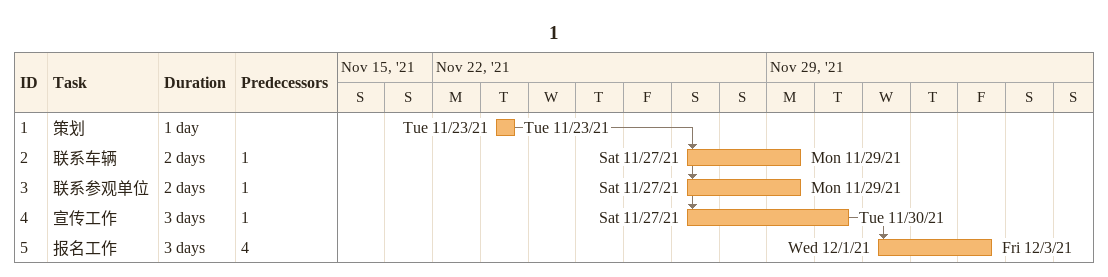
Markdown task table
1

| ID | Task | Duration | Start | Finish | Predecessors |
|---|---|---|---|---|---|
| 1 | 策划 | 1d | 2021-11-23 | 2021-11-23 |  |
| 2 | 联系车辆 | 2d | 2021-11-27 | 2021-11-29 | 1 |
| 3 | 联系参观单位 | 2d | 2021-11-27 | 2021-11-29 | 1 |
| 4 | 宣传工作 | 3d | 2021-11-27 | 2021-11-30 | 1 |
| 5 | 报名工作 | 3d | 2021-12-01 | 2021-12-03 | 4 |
